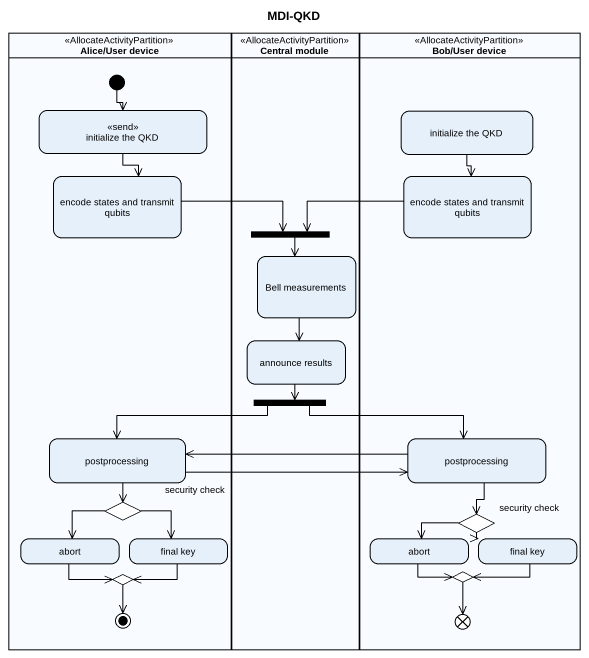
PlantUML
@startuml
title MDI-QKD
hide empty description
state "Alice/User device" as Alice_User_device <<AllocateActivityPartition>> {
  state "initialize the QKD" as initialize_the_QKD <<send>>
  state "encode states and transmit qubits" as encode_states_and_transmit
  state postprocessing
  state "security check" as security_check <<choice>>
  state abort
  state "final key" as final_key
  state choice1 <<choice>>
  [*] --> initialize_the_QKD
  choice1 --> [*]
}
state "Central module" as Central_module <<AllocateActivityPartition>> {
  state fork1 <<join>>
  state "Bell measurements" as Bell_measurements
  state "announce results" as announce_results
  state fork2 <<fork>>
}
state "Bob/User device" as Bob_User_device <<AllocateActivityPartition>> {
  state "initialize the QKD" as initialize_the_QKD_2
  state "encode states and transmit qubits" as encode_states_and_transmit_2
  state "postprocessing" as postprocessing_2
  state "security check" as security_check_2 <<choice>>
  state "abort" as abort_2
  state "final key" as final_key_2
  state choice2 <<choice>>
  state flowfinal1 <<end>>
}
initialize_the_QKD --> encode_states_and_transmit
initialize_the_QKD_2 --> encode_states_and_transmit_2
encode_states_and_transmit -right-> fork1
encode_states_and_transmit_2 -left-> fork1
fork1 --> Bell_measurements
Bell_measurements --> announce_results
announce_results --> fork2
fork2 -left-> postprocessing
fork2 -right-> postprocessing_2
postprocessing -right-> postprocessing_2
postprocessing --> security_check
postprocessing_2 -left-> postprocessing
postprocessing_2 --> security_check_2
security_check --> abort
security_check --> final_key
security_check_2 -left-> abort_2
security_check_2 -right-> final_key_2
abort -right-> choice1
final_key -left-> choice1
abort_2 -right-> choice2
final_key_2 -left-> choice2
choice2 --> flowfinal1
@enduml
